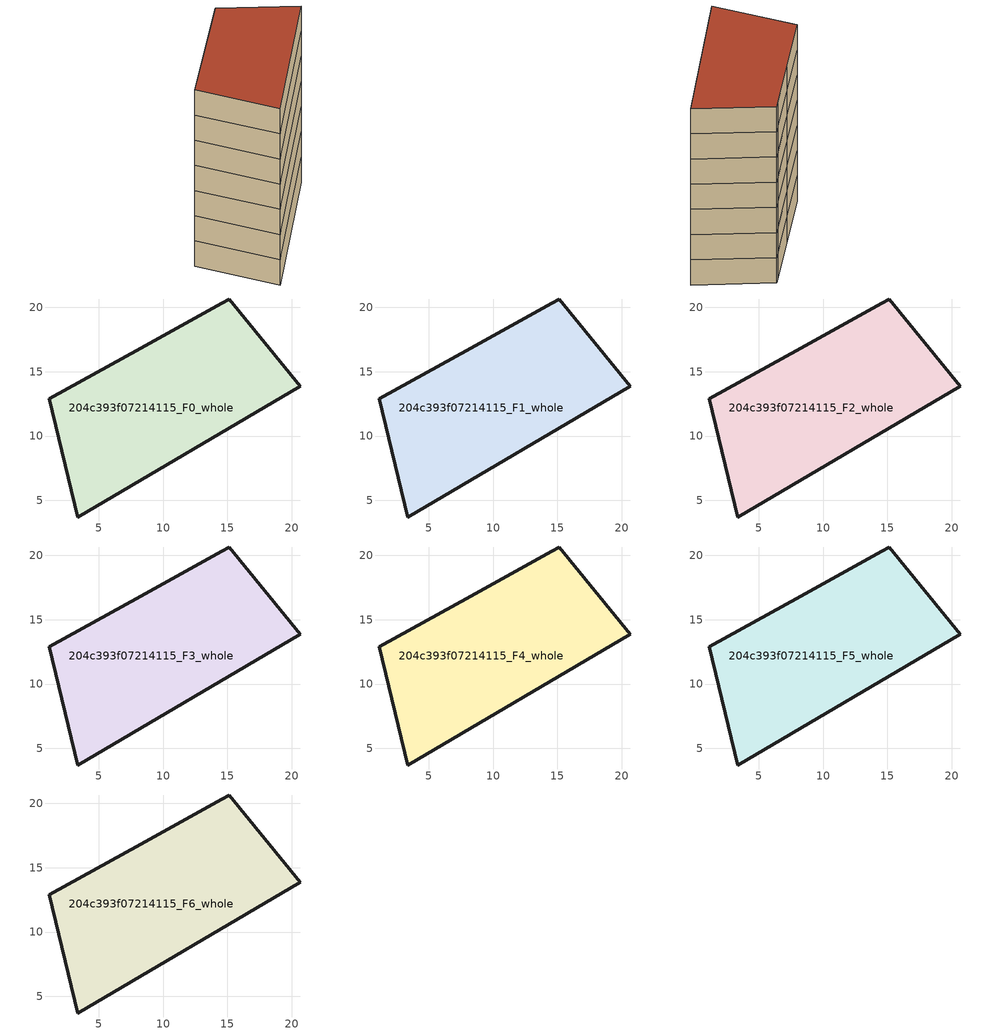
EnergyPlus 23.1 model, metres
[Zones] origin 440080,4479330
204c393f07214115_F0_whole
 floor ground (EU_floor_Construction): 15.12,20.66 20.68,13.88 3.37,3.7 1.12,12.89 8.27,16.84 14.54,20.33 z0
 wall outside (EU_wall_Construction): 3.37,3.7 20.68,13.88 15.12,20.66 14.54,20.33 8.27,16.84 1.12,12.89 3.37,3.7 z0:3
204c393f07214115_F1_whole
 floor to 204c393f07214115_F0_whole (EU_floor_Construction): 15.12,20.66 20.68,13.88 3.37,3.7 1.12,12.89 8.27,16.84 14.54,20.33 z3
 wall outside (EU_wall_Construction): 3.37,3.7 20.68,13.88 15.12,20.66 14.54,20.33 8.27,16.84 1.12,12.89 3.37,3.7 z3:6
204c393f07214115_F2_whole
 floor to 204c393f07214115_F1_whole (EU_floor_Construction): 15.12,20.66 20.68,13.88 3.37,3.7 1.12,12.89 8.27,16.84 14.54,20.33 z6
 wall outside (EU_wall_Construction): 3.37,3.7 20.68,13.88 15.12,20.66 14.54,20.33 8.27,16.84 1.12,12.89 3.37,3.7 z6:9
204c393f07214115_F3_whole
 floor to 204c393f07214115_F2_whole (EU_floor_Construction): 15.12,20.66 20.68,13.88 3.37,3.7 1.12,12.89 8.27,16.84 14.54,20.33 z9
 wall outside (EU_wall_Construction): 3.37,3.7 20.68,13.88 15.12,20.66 14.54,20.33 8.27,16.84 1.12,12.89 3.37,3.7 z9:12
204c393f07214115_F4_whole
 floor to 204c393f07214115_F3_whole (EU_floor_Construction): 15.12,20.66 20.68,13.88 3.37,3.7 1.12,12.89 8.27,16.84 14.54,20.33 z12
 wall outside (EU_wall_Construction): 3.37,3.7 20.68,13.88 15.12,20.66 14.54,20.33 8.27,16.84 1.12,12.89 3.37,3.7 z12:15
204c393f07214115_F5_whole
 floor to 204c393f07214115_F4_whole (EU_floor_Construction): 15.12,20.66 20.68,13.88 3.37,3.7 1.12,12.89 8.27,16.84 14.54,20.33 z15
 wall outside (EU_wall_Construction): 3.37,3.7 20.68,13.88 15.12,20.66 14.54,20.33 8.27,16.84 1.12,12.89 3.37,3.7 z15:18
204c393f07214115_F6_whole
 floor to 204c393f07214115_F5_whole (EU_floor_Construction): 15.12,20.66 20.68,13.88 3.37,3.7 1.12,12.89 8.27,16.84 14.54,20.33 z18
 wall outside (EU_wall_Construction): 3.37,3.7 20.68,13.88 15.12,20.66 14.54,20.33 8.27,16.84 1.12,12.89 3.37,3.7 z18:21
 roof outside (EU_roof_Construction): 20.68,13.88 15.12,20.66 14.54,20.33 8.27,16.84 1.12,12.89 3.37,3.7 z21
[Building]
EU S2 Campaign: North Axis=0; Terrain=City; Solar Distribution=FullExterior
[Site:Location]
Madrid: Latitude=40.5; Longitude=-3.5; Time Zone=1; Elevation=609
[SizingPeriod:WeatherFileDays]
AnnualSizingPeriod: Begin Month=1; Begin Day of Month=1; End Month=12; End Day of Month=31; Day of Week for Start Day=Monday; Use Weather File Daylight Saving Period=No; Use Weather File Rain and Snow Indicators=No
[MATERIAL]
EU_InternalMass_Material: Roughness=MediumRough; Thickness=0.1; Conductivity=1; Density=1800; Specific Heat=900; Thermal Absorptance=0.9; Solar Absorptance=0.7; Visible Absorptance=0.7
[MATERIAL:NOMASS] Roughness=MediumRough; Thermal Absorptance=0.9; Solar Absorptance=0.7; Visible Absorptance=0.7
Name | Thermal Resistance
EU_wall_NoMass | 0.609216
EU_roof_NoMass | 0.513268
EU_floor_NoMass | 0.568163
[CONSTRUCTION]
EU_wall_Construction: EU_wall_NoMass
EU_roof_Construction: EU_roof_NoMass
EU_floor_Construction: EU_floor_NoMass
EU_InternalMass_Construction: EU_InternalMass_Material
[ZONE] Type=1; Multiplier=1; Ceiling Height=autocalculate; Floor Area=autocalculate; Part of Total Floor Area=Yes
Name | Volume
204c393f07214115_F0_whole | 479.741
204c393f07214115_F1_whole; 204c393f07214115_F2_whole; 204c393f07214115_F3_whole; 204c393f07214115_F4_whole; 204c393f07214115_F5_whole; 204c393f07214115_F6_whole | 479.74
[INTERNALMASS] Construction=EU_InternalMass_Construction; Surface Area=159.914
Name | Zone or ZoneList
204c393f07214115_F0_whole_EU_InternalMass | 204c393f07214115_F0_whole
204c393f07214115_F1_whole_EU_InternalMass | 204c393f07214115_F1_whole
204c393f07214115_F2_whole_EU_InternalMass | 204c393f07214115_F2_whole
204c393f07214115_F3_whole_EU_InternalMass | 204c393f07214115_F3_whole
204c393f07214115_F4_whole_EU_InternalMass | 204c393f07214115_F4_whole
204c393f07214115_F5_whole_EU_InternalMass | 204c393f07214115_F5_whole
204c393f07214115_F6_whole_EU_InternalMass | 204c393f07214115_F6_whole
[OTHEREQUIPMENT] Fuel Type=Electricity; Design Level Calculation Method=Watts/Area; Power per Zone Floor Area=1; Fraction Latent=0; Fraction Radiant=0; Fraction Lost=0; Carbon Dioxide Generation Rate=0; EndUse Subcategory=EU_Step8_InternalGains
Name | Zone or ZoneList or Space or SpaceList | Schedule
EU_Step8_InternalGain_204c393f07214115_F0_whole_f000 | 204c393f07214115_F0_whole | EU_Step8_GainSchedule_204c393f07214115_F0_whole_f000
EU_Step8_InternalGain_204c393f07214115_F1_whole_f000 | 204c393f07214115_F1_whole | EU_Step8_GainSchedule_204c393f07214115_F1_whole_f000
EU_Step8_InternalGain_204c393f07214115_F2_whole_f000 | 204c393f07214115_F2_whole | EU_Step8_GainSchedule_204c393f07214115_F2_whole_f000
EU_Step8_InternalGain_204c393f07214115_F3_whole_f000 | 204c393f07214115_F3_whole | EU_Step8_GainSchedule_204c393f07214115_F3_whole_f000
EU_Step8_InternalGain_204c393f07214115_F4_whole_f000 | 204c393f07214115_F4_whole | EU_Step8_GainSchedule_204c393f07214115_F4_whole_f000
EU_Step8_InternalGain_204c393f07214115_F5_whole_f000 | 204c393f07214115_F5_whole | EU_Step8_GainSchedule_204c393f07214115_F5_whole_f000
EU_Step8_InternalGain_204c393f07214115_F6_whole_f000 | 204c393f07214115_F6_whole | EU_Step8_GainSchedule_204c393f07214115_F6_whole_f000
[ZONEVENTILATION:DESIGNFLOWRATE] Schedule=EU_AlwaysOn; Design Flow Rate Calculation Method=AirChanges/Hour; Air Changes per Hour=0.752966; Ventilation Type=Natural; Fan Pressure Rise=0; Fan Total Efficiency=1; Constant Term Coefficient=1; Temperature Term Coefficient=0; Velocity Term Coefficient=0; Velocity Squared Term Coefficient=0; Minimum Indoor Temperature=-100; Maximum Indoor Temperature=100; Delta Temperature=-100; Minimum Outdoor Temperature=-100; Maximum Outdoor Temperature=100; Maximum Wind Speed=40
Name | Zone or ZoneList or Space or SpaceList
EU_ConstantAir_204c393f07214115_F0_whole | 204c393f07214115_F0_whole
EU_ConstantAir_204c393f07214115_F1_whole | 204c393f07214115_F1_whole
EU_ConstantAir_204c393f07214115_F2_whole | 204c393f07214115_F2_whole
EU_ConstantAir_204c393f07214115_F3_whole | 204c393f07214115_F3_whole
EU_ConstantAir_204c393f07214115_F4_whole | 204c393f07214115_F4_whole
EU_ConstantAir_204c393f07214115_F5_whole | 204c393f07214115_F5_whole
EU_ConstantAir_204c393f07214115_F6_whole | 204c393f07214115_F6_whole
[HVACTEMPLATE:THERMOSTAT] Constant Heating Setpoint=20; Constant Cooling Setpoint=50
EU_HeatOnly_204c393f07214115_F0_whole; EU_HeatOnly_204c393f07214115_F1_whole; EU_HeatOnly_204c393f07214115_F2_whole; EU_HeatOnly_204c393f07214115_F3_whole; EU_HeatOnly_204c393f07214115_F4_whole; EU_HeatOnly_204c393f07214115_F5_whole; EU_HeatOnly_204c393f07214115_F6_whole
[HVACTEMPLATE:ZONE:IDEALLOADSAIRSYSTEM] System Availability Schedule=EU_AlwaysOn; Maximum Heating Supply Air Temperature=50; Minimum Cooling Supply Air Temperature=13; Maximum Heating Supply Air Humidity Ratio=0.0156; Minimum Cooling Supply Air Humidity Ratio=0.0077; Heating Limit=NoLimit; Cooling Limit=NoLimit; Heating Availability Schedule=EU_AlwaysOn; Cooling Availability Schedule=EU_CoolingOff; Dehumidification Control Type=ConstantSensibleHeatRatio; Cooling Sensible Heat Ratio=0.7; Dehumidification Setpoint=60; Humidification Control Type=None; Humidification Setpoint=30; Outdoor Air Method=None; Outdoor Air Flow Rate per Person=0.00944; Outdoor Air Flow Rate per Zone Floor Area=0; Outdoor Air Flow Rate per Zone=0; Demand Controlled Ventilation Type=None; Outdoor Air Economizer Type=NoEconomizer; Heat Recovery Type=None; Sensible Heat Recovery Effectiveness=0.7; Latent Heat Recovery Effectiveness=0.65
Name | Template Thermostat
204c393f07214115_F0_whole | EU_HeatOnly_204c393f07214115_F0_whole
204c393f07214115_F1_whole | EU_HeatOnly_204c393f07214115_F1_whole
204c393f07214115_F2_whole | EU_HeatOnly_204c393f07214115_F2_whole
204c393f07214115_F3_whole | EU_HeatOnly_204c393f07214115_F3_whole
204c393f07214115_F4_whole | EU_HeatOnly_204c393f07214115_F4_whole
204c393f07214115_F5_whole | EU_HeatOnly_204c393f07214115_F5_whole
204c393f07214115_F6_whole | EU_HeatOnly_204c393f07214115_F6_whole
[SIZING:ZONE] Zone Cooling Design Supply Air Temperature Input Method=SupplyAirTemperature; Zone Cooling Design Supply Air Temperature=13; Zone Heating Design Supply Air Temperature Input Method=SupplyAirTemperature; Zone Heating Design Supply Air Temperature=50; Zone Cooling Design Supply Air Humidity Ratio=0.008; Zone Heating Design Supply Air Humidity Ratio=0.008; Cooling Design Air Flow Method=DesignDay; Cooling Design Air Flow Rate=0; Cooling Minimum Air Flow per Zone Floor Area=0.000762; Cooling Minimum Air Flow=0; Cooling Minimum Air Flow Fraction=0.2; Heating Design Air Flow Method=DesignDay; Heating Design Air Flow Rate=0; Heating Maximum Air Flow per Zone Floor Area=0.002032; Heating Maximum Air Flow=0.141576; Heating Maximum Air Flow Fraction=0.3; Account for Dedicated Outdoor Air System=No; Dedicated Outdoor Air System Control Strategy=NeutralSupplyAir; Dedicated Outdoor Air Low Setpoint Temperature for Design=autosize; Dedicated Outdoor Air High Setpoint Temperature for Design=autosize; Zone Load Sizing Method=Sensible Load Only No Latent Load; Zone Latent Cooling Design Supply Air Humidity Ratio Input Method=HumidityRatioDifference; Zone Cooling Design Supply Air Humidity Ratio Difference=0.005; Zone Latent Heating Design Supply Air Humidity Ratio Input Method=HumidityRatioDifference; Zone Humidification Design Supply Air Humidity Ratio Difference=0.005
204c393f07214115_F0_whole; 204c393f07214115_F1_whole; 204c393f07214115_F2_whole; 204c393f07214115_F3_whole; 204c393f07214115_F4_whole; 204c393f07214115_F5_whole; 204c393f07214115_F6_whole
[SCHEDULE:CONSTANT]
Name | Hourly Value
EU_AlwaysOn | 1
EU_CoolingOff | 0
[SCHEDULE:FILE] Column Number=1; Rows to Skip at Top=0; Number of Hours of Data=8760; Column Separator=Comma; Interpolate to Timestep=No; Minutes per Item=60; Adjust Schedule for Daylight Savings=Yes
Name | File
EU_Step8_GainSchedule_204c393f07214115_F0_whole_f000 | C:\Users\o_iseri\Desktop\OpenUBEM\openubem\outputs\eu_evidence\EU-11\ES-MAD-BERRUGUETE\idfs\204c393f07214115\204c393f07214115_F0_whole_f000_gain.csv
EU_Step8_GainSchedule_204c393f07214115_F1_whole_f000 | C:\Users\o_iseri\Desktop\OpenUBEM\openubem\outputs\eu_evidence\EU-11\ES-MAD-BERRUGUETE\idfs\204c393f07214115\204c393f07214115_F1_whole_f000_gain.csv
EU_Step8_GainSchedule_204c393f07214115_F2_whole_f000 | C:\Users\o_iseri\Desktop\OpenUBEM\openubem\outputs\eu_evidence\EU-11\ES-MAD-BERRUGUETE\idfs\204c393f07214115\204c393f07214115_F2_whole_f000_gain.csv
EU_Step8_GainSchedule_204c393f07214115_F3_whole_f000 | C:\Users\o_iseri\Desktop\OpenUBEM\openubem\outputs\eu_evidence\EU-11\ES-MAD-BERRUGUETE\idfs\204c393f07214115\204c393f07214115_F3_whole_f000_gain.csv
EU_Step8_GainSchedule_204c393f07214115_F4_whole_f000 | C:\Users\o_iseri\Desktop\OpenUBEM\openubem\outputs\eu_evidence\EU-11\ES-MAD-BERRUGUETE\idfs\204c393f07214115\204c393f07214115_F4_whole_f000_gain.csv
EU_Step8_GainSchedule_204c393f07214115_F5_whole_f000 | C:\Users\o_iseri\Desktop\OpenUBEM\openubem\outputs\eu_evidence\EU-11\ES-MAD-BERRUGUETE\idfs\204c393f07214115\204c393f07214115_F5_whole_f000_gain.csv
EU_Step8_GainSchedule_204c393f07214115_F6_whole_f000 | C:\Users\o_iseri\Desktop\OpenUBEM\openubem\outputs\eu_evidence\EU-11\ES-MAD-BERRUGUETE\idfs\204c393f07214115\204c393f07214115_F6_whole_f000_gain.csv
